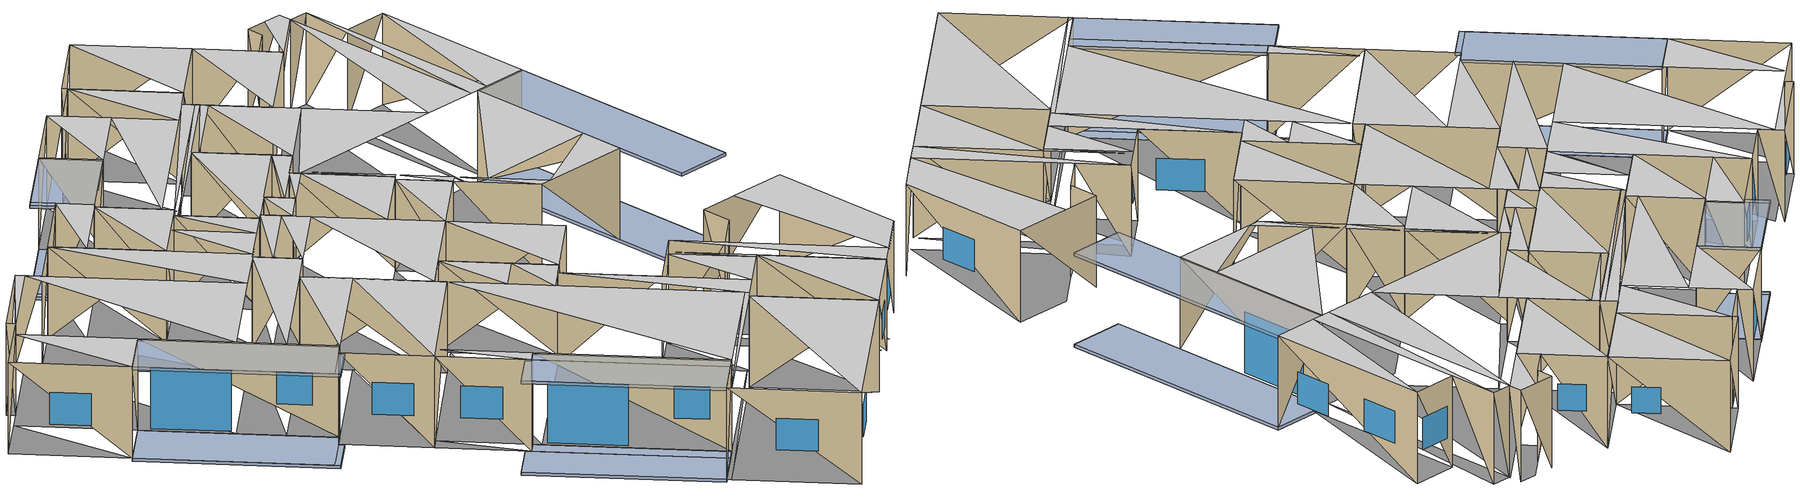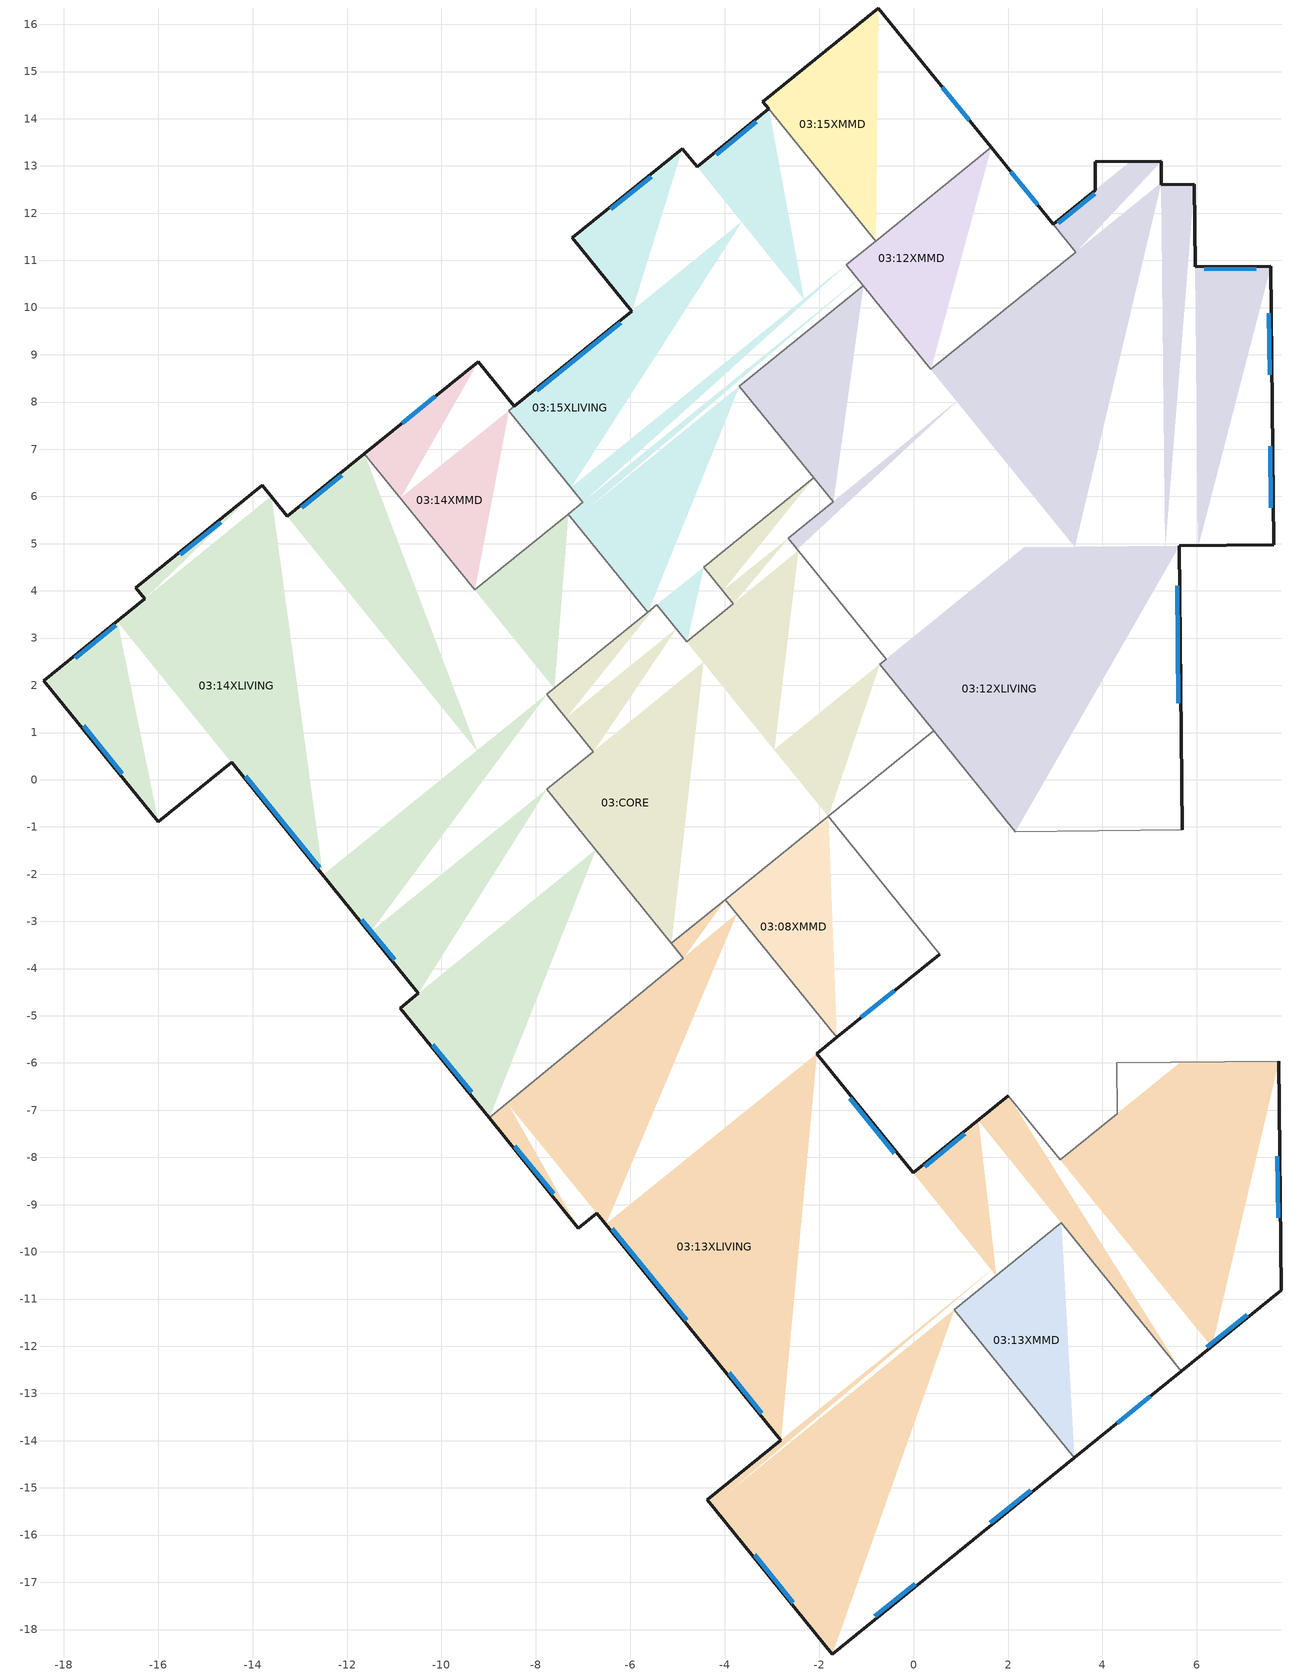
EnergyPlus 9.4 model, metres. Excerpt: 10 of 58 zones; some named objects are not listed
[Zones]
03:15XLIVING
 floor to 02:11XLIVING (_IntFloor_Reversed_Rev): -4.81,2.93 -5.44,3.7 -4.45,4.51 z9.45; -5.63,3.55 -7.21,5.49 -3.69,8.34 z9.45; -7.01,5.88 -7.26,6.19 -1.43,10.91 z9.45; -7.21,5.49 -7.32,5.62 -1.18,10.6 z9.45; -2.32,10.18 -4.59,12.98 -3.07,14.21 z9.45; -5.98,9.93 -7.23,11.48 -4.9,13.37 z9.45; -7.26,6.19 -8.58,7.82 -3.64,11.82 z9.45
 wall outside (_ExtWall 119 22cm): -4.59,12.98,9.45 -4.59,12.98,12.6 -3.07,14.21,12.6; -4.9,13.37,9.45 -4.9,13.37,12.6 -4.59,12.98,12.6; -7.23,11.48,9.45 -7.23,11.48,12.6 -4.9,13.37,12.6; -5.98,9.93,9.45 -5.98,9.93,12.6 -7.23,11.48,12.6; -8.46,7.91,9.45 -8.46,7.91,12.6 -5.98,9.93,12.6
 wall to 03:CORE (_Core_401 3 cm): -2.12,6.39,9.45 -2.12,6.39,12.6 -4.45,4.51,12.6; -5.44,3.7,9.45 -5.44,3.7,12.6 -5.63,3.55,12.6; -4.81,2.93,9.45 -4.81,2.93,12.6 -5.44,3.7,12.6; -3.82,3.73,9.45 -3.82,3.73,12.6 -4.81,2.93,12.6; -4.45,4.51,9.45 -4.45,4.51,12.6 -3.82,3.73,12.6
 wall to 03:12XLIVING (_IntPartition): -3.69,8.34,9.45 -3.69,8.34,12.6 -2.12,6.39,12.6; -1.07,10.46,9.45 -1.07,10.46,12.6 -3.69,8.34,12.6
 wall to 03:12XMMD (_IntPartition): -1.43,10.91,9.45 -1.43,10.91,12.6 -1.07,10.46,12.6; -0.81,11.41,9.45 -0.81,11.41,12.6 -1.43,10.91,12.6
 wall to 03:15XMMD (_IntPartition): -3.07,14.21,9.45 -3.07,14.21,12.6 -0.81,11.41,12.6
 wall to 03:14XMMD (_IntPartition): -8.58,7.82,9.45 -8.58,7.82,12.6 -8.46,7.91,12.6; -7.01,5.88,9.45 -7.01,5.88,12.6 -8.58,7.82,12.6; -7.32,5.62,9.45 -7.32,5.62,12.6 -7.01,5.88,12.6
 wall to 03:14XLIVING (_IntPartition): -5.63,3.55,9.45 -5.63,3.55,12.6 -7.32,5.62,12.6
 window (_5-6-6 - 1002): -3.33,13.93 -4.19,13.24 / -5.56,12.78 -6.41,12.08 z10.5:11.6
 window (_6-10-8 - 1001): -6.2,9.68 -7.98,8.24 z9.5:11.6
 ceiling to 04:20XLIVING (_IntFloor_Reversed): -4.81,2.93 -3.82,3.73 -4.45,4.51 z12.6; -5.63,3.55 -2.12,6.39 -3.69,8.34 z12.6; -7.01,5.88 -1.18,10.6 -1.43,10.91 z12.6; -7.21,5.49 -1.07,10.46 -1.18,10.6 z12.6; -2.32,10.18 -0.81,11.41 -3.07,14.21 z12.6; -5.98,9.93 -3.64,11.82 -4.9,13.37 z12.6; -7.26,6.19 -2.32,10.18 -3.64,11.82 z12.6
03:CORE
 floor to 02:CORE (_IntFloor_Reversed_Rev): -3.82,3.73 -4.04,4 -2.66,5.12 z9.45; -1.81,-0.78 -2.95,0.63 -0.72,2.44 z9.45; -2.95,0.63 -4.81,2.93 -2.44,4.85 z9.45; -6.78,0.6 -7.36,1.31 -5.03,3.2 z9.45; -5.13,-3.47 -7.77,-0.21 -4.45,2.48 z9.45; -4.04,4 -4.45,4.51 -2.12,6.39 z9.45; -7.36,1.31 -7.77,1.81 -5.44,3.7 z9.45
 wall to 02:08XLIVING (_Core_401 3 cm_Rev): 0.42,1.03,9.45 0.42,1.03,12.6 -1.81,-0.78,12.6
 wall to 03:12XLIVING (_Core_401 3 cm_Rev): -0.72,2.44,9.45 -0.72,2.44,12.6 0.42,1.03,12.6; -0.58,2.55,9.45 -0.58,2.55,12.6 -0.72,2.44,12.6; -2.66,5.12,9.45 -2.66,5.12,12.6 -0.58,2.55,12.6; -1.71,5.89,9.45 -1.71,5.89,12.6 -2.66,5.12,12.6; -2.12,6.39,9.45 -2.12,6.39,12.6 -1.71,5.89,12.6
 wall to 03:14XLIVING (_Core_401 3 cm_Rev): -7.77,1.81,9.45 -7.77,1.81,12.6 -5.63,3.55,12.6; -6.78,0.6,9.45 -6.78,0.6,12.6 -7.77,1.81,12.6; -7.77,-0.21,9.45 -7.77,-0.21,12.6 -6.78,0.6,12.6; -5.13,-3.47,9.45 -5.13,-3.47,12.6 -7.77,-0.21,12.6
 wall to 03:13XLIVING (_Core_401 3 cm_Rev): -3.99,-2.54,9.45 -3.99,-2.54,12.6 -5.13,-3.47,12.6
 wall to 03:08XMMD (_Core_401 3 cm_Rev): -1.81,-0.78,9.45 -1.81,-0.78,12.6 -3.99,-2.54,12.6
 ceiling to 04:CORE (_IntFloor_Reversed): -3.82,3.73 -2.44,4.85 -2.66,5.12 z12.6; -1.81,-0.78 0.42,1.03 -0.72,2.44 z12.6; -2.95,0.63 -0.58,2.55 -2.44,4.85 z12.6; -6.78,0.6 -4.45,2.48 -5.03,3.2 z12.6; -5.13,-3.47 -1.81,-0.78 -4.45,2.48 z12.6; -4.04,4 -1.71,5.89 -2.12,6.39 z12.6; -7.36,1.31 -5.03,3.2 -5.44,3.7 z12.6
03:13XLIVING
 floor to 02:09XLIVING (_IntFloor_Reversed_Rev): -1.73,-18.52 -4.27,-15.38 0.86,-11.23 z9.45; 1.75,-10.5 -0.01,-8.33 1.37,-7.21 z9.45; -2.82,-14 -6.52,-9.42 -2.05,-5.8 z9.45; -4.27,-15.38 -4.37,-15.25 1.65,-10.38 z9.45; -7.1,-9.5 -8.99,-7.16 -8.61,-6.85 z9.45; -4.88,-3.78 -5.13,-3.47 -3.99,-2.54 z9.45; -6.52,-9.42 -8.61,-6.85 -3.74,-2.84 z9.45; 6.31,-12.01 3.11,-8.05 5.67,-5.98 7.74,-5.96 z9.45; 5.67,-12.53 1.37,-7.21 2.01,-6.69 z9.45
 wall outside (_ExtWall 119 22cm): 7.74,-5.96,9.45 7.74,-5.96,12.6 7.79,-10.82,12.6; -0.01,-8.33,9.45 -0.01,-8.33,12.6 2.01,-6.69,12.6; -2.05,-5.8,9.45 -2.05,-5.8,12.6 -0.01,-8.33,12.6; -1.63,-5.45,9.45 -1.63,-5.45,12.6 -2.05,-5.8,12.6; -7.1,-9.5,9.45 -7.1,-9.5,12.6 -8.99,-7.16,12.6; -6.71,-9.19,9.45 -6.71,-9.19,12.6 -7.1,-9.5,12.6; -2.82,-14,9.45 -2.82,-14,12.6 -6.71,-9.19,12.6; -4.37,-15.25,9.45 -4.37,-15.25,12.6 -2.82,-14,12.6; -1.73,-18.52,9.45 -1.73,-18.52,12.6 -4.37,-15.25,12.6; 3.4,-14.37,9.45 3.4,-14.37,12.6 -1.73,-18.52,12.6; 7.79,-10.82,9.45 7.79,-10.82,12.6 5.67,-12.53,12.6
 wall to 02:08XLIVING (_IntPartition_Rev): 4.31,-5.99,9.45 4.31,-5.99,12.6 7.74,-5.96,12.6; 2.01,-6.69,9.45 2.01,-6.69,12.6 3.11,-8.05,12.6; 3.11,-8.05,9.45 3.11,-8.05,12.6 4.32,-7.08,12.6; 4.32,-7.08,9.45 4.32,-7.08,12.6 4.31,-5.99,12.6
 wall to 03:08XMMD (_IntPartition): -3.99,-2.54,9.45 -3.99,-2.54,12.6 -1.63,-5.45,12.6
 wall to 03:14XLIVING (_IntPartition): -4.88,-3.78,9.45 -4.88,-3.78,12.6 -5.13,-3.47,12.6; -8.99,-7.16,9.45 -8.99,-7.16,12.6 -4.88,-3.78,12.6
 wall to 03:13XMMD (_IntPartition): 0.86,-11.23,9.45 0.86,-11.23,12.6 3.4,-14.37,12.6; 3.13,-9.39,9.45 3.13,-9.39,12.6 0.86,-11.23,12.6; 5.67,-12.53,9.45 5.67,-12.53,12.6 3.13,-9.39,12.6
 window (_5-6-6 - 1002): 7.72,-9.28 7.71,-7.98 / -0.41,-7.91 -1.35,-6.74 / -8.44,-7.76 -7.63,-8.77 / -3.91,-12.57 -3.22,-13.42 / -3.36,-16.42 -2.55,-17.43 / -0.82,-17.72 0.03,-17.03 / 1.63,-15.74 2.48,-15.05 / 6.21,-12.03 7.07,-11.33 z10.5:11.6; 1.09,-7.5 0.23,-8.19 z10.7:11.6
 window (_6-10-8 - 1001): -6.38,-9.51 -4.81,-11.45 z9.5:11.6
 ceiling to 04:CORE (_Floor 501_2cm): -3.71,-5.22 -2.57,-4.29 -3.99,-2.54 z12.6
 ceiling to 04:17XLIVING (_IntFloor_Reversed): 3.01,-9.48 3.13,-9.39 1.37,-7.21 z12.6; 6.31,-12.01 7.79,-10.82 7.74,-5.96 5.67,-5.98 z12.6; 5.67,-12.53 6.31,-12.01 2.01,-6.69 z12.6
 ceiling to 04:18XLIVING (_IntFloor_Reversed): -1.73,-18.52 3.4,-14.37 0.86,-11.23 z12.6; 1.75,-10.5 3.01,-9.48 1.25,-7.31 z12.6; 1.03,-11.08 1.75,-10.5 -2.05,-5.8 z12.6; -2.77,-6.38 -1.63,-5.45 -2.57,-4.29 z12.6; -7.1,-9.5 -6.71,-9.19 -8.61,-6.85 z12.6; -2.82,-14 0.93,-10.96 -4.88,-3.78 z12.6; -4.27,-15.38 1.03,-11.08 0.93,-10.96 z12.6
03:12XLIVING
 floor to 02:07XLIVING (_IntFloor_Reversed_Rev): 2.15,-1.1 -0.72,2.44 2.35,4.92 5.63,4.96 z9.45; 6.03,4.96 5.97,10.86 7.57,10.88 z9.45; 5.33,4.95 5.25,12.6 5.95,12.61 z9.45; 3.44,11.18 2.96,11.77 4.6,13.1 5.24,13.1 z9.45; 3.41,4.93 0.37,8.69 5.25,12.64 z9.45; -1.71,5.89 -3.69,8.34 -1.07,10.46 z9.45; -2.46,4.88 -2.66,5.12 0.92,8.01 z9.45
 wall outside (_ExtWall 119 22cm): 5.63,4.96,9.45 5.63,4.96,12.6 5.69,-1.06,12.6; 7.63,4.98,9.45 7.63,4.98,12.6 5.63,4.96,12.6; 7.57,10.88,9.45 7.57,10.88,12.6 7.63,4.98,12.6; 5.97,10.86,9.45 5.97,10.86,12.6 7.57,10.88,12.6; 5.95,12.61,9.45 5.95,12.61,12.6 5.97,10.86,12.6; 5.25,12.6,9.45 5.25,12.6,12.6 5.95,12.61,12.6; 5.24,13.1,9.45 5.24,13.1,12.6 5.25,12.6,12.6; 3.84,13.09,9.45 3.84,13.09,12.6 5.24,13.1,12.6; 3.85,12.49,9.45 3.85,12.49,12.6 3.84,13.09,12.6; 2.96,11.77,9.45 2.96,11.77,12.6 3.85,12.49,12.6
 wall to 02:08XLIVING (_IntPartition_Rev): 5.69,-1.06,9.45 5.69,-1.06,12.6 2.15,-1.1,12.6; 2.15,-1.1,9.45 2.15,-1.1,12.6 0.42,1.03,12.6
 wall to 03:12XMMD (_IntPartition): 3.44,11.18,9.45 3.44,11.18,12.6 2.96,11.77,12.6; 0.37,8.69,9.45 0.37,8.69,12.6 3.44,11.18,12.6; -1.07,10.46,9.45 -1.07,10.46,12.6 0.37,8.69,12.6
 window (_6-10-8 - 1001): 5.61,1.62 5.58,4.11 z9.5:11.6
 window (_5-6-6 - 1002): 7.57,5.77 7.55,7.07 / 7.54,8.58 7.53,9.88 / 7.25,10.82 6.15,10.81 / 3.84,12.41 3.07,11.79 z10.5:11.6
 ceiling to 04:20XLIVING (_IntFloor_Reversed): -3.53,8.14 -0.91,10.27 -1.07,10.46 z12.6
 ceiling to 04:CORE (_Floor 501_2cm): 0.42,1.03 0.66,1.22 -0.49,2.63 z12.6
 ceiling to 04:17XLIVING (_IntFloor_Reversed): 2.53,-1.1 5.69,-1.06 5.67,0.48 z12.6; 2.15,-1.1 2.53,-1.1 0.66,1.22 z12.6
 ceiling to 04:16XLIVING (_IntFloor_Reversed): -0.58,2.55 -0.49,2.63 -2.3,4.88 z12.6; 1.33,0.39 5.67,0.48 5.63,4.96 z12.6; 6.03,4.96 7.63,4.98 7.57,10.88 z12.6; 5.33,4.95 6.03,4.96 5.95,12.61 z12.6; 3.44,11.18 5.25,12.64 5.24,13.1 4.6,13.1 z12.6; 3.41,4.93 5.33,4.95 5.25,12.64 z12.6; -1.71,5.89 0.92,8.01 -0.91,10.27 z12.6; -2.46,4.88 3.41,4.93 0.92,8.01 z12.6
03:08XMMD
 floor to 02:08XMMD (_IntFloor_Reversed_Rev): -1.63,-5.45 -3.99,-2.54 -1.81,-0.78 z9.45
 wall outside (_ExtWall 215 MMD_5.5cm): 0.55,-3.69,9.45 0.55,-3.69,12.6 -1.63,-5.45,12.6
 wall to 02:08XLIVING (_IntPartition_Rev): -1.81,-0.78,9.45 -1.81,-0.78,12.6 0.55,-3.69,12.6
 window (_4mm - 1003): -1.11,-5.03 -0.41,-4.47 z10.7:11.6
 ceiling to 04:17XMMD (_IntFloor_Reversed): -1.63,-5.45 0.55,-3.69 -1.81,-0.78 z12.6
03:14XLIVING
 floor to 02:10XLIVING (_IntFloor_Reversed_Rev): -10.49,-4.52 -11.52,-3.24 -7.77,-0.21 z9.45; -8.99,-7.16 -10.88,-4.84 -6.74,-1.49 z9.45; -11.52,-3.24 -12.51,-2.02 -7.77,1.81 z9.45; -7.61,1.94 -9.3,4.02 -7.32,5.62 z9.45; -9.25,0.62 -13.27,5.58 -11.63,6.9 z9.45; -16.29,3.83 -16.47,4.06 -13.79,6.23 z9.45; -16,-0.89 -18.42,2.1 -16.87,3.36 z9.45; -12.51,-2.02 -16.87,3.36 -13.61,6 z9.45
 wall outside (_ExtWall 119 22cm): -13.27,5.58,9.45 -13.27,5.58,12.6 -11.63,6.9,12.6; -13.79,6.23,9.45 -13.79,6.23,12.6 -13.27,5.58,12.6; -16.47,4.06,9.45 -16.47,4.06,12.6 -13.79,6.23,12.6; -16.29,3.83,9.45 -16.29,3.83,12.6 -16.47,4.06,12.6; -18.42,2.1,9.45 -18.42,2.1,12.6 -16.29,3.83,12.6; -16,-0.89,9.45 -16,-0.89,12.6 -18.42,2.1,12.6; -14.45,0.37,9.45 -14.45,0.37,12.6 -16,-0.89,12.6; -10.49,-4.52,9.45 -10.49,-4.52,12.6 -14.45,0.37,12.6; -10.88,-4.84,9.45 -10.88,-4.84,12.6 -10.49,-4.52,12.6; -8.99,-7.16,9.45 -8.99,-7.16,12.6 -10.88,-4.84,12.6
 wall to 03:14XMMD (_IntPartition): -9.3,4.02,9.45 -9.3,4.02,12.6 -7.32,5.62,12.6; -11.63,6.9,9.45 -11.63,6.9,12.6 -9.3,4.02,12.6
 window (_5-6-6 - 1002): -12.11,6.45 -12.96,5.76 / -14.67,5.46 -15.53,4.76 / -16.9,3.27 -17.75,2.58 / -17.58,1.14 -16.76,0.13 / -11.69,-2.96 -10.99,-3.82 / -10.18,-5.61 -9.36,-6.62 z10.5:11.6
 window (_6-10-8 - 1001): -14.15,0.08 -12.58,-1.86 z9.5:11.6
 ceiling to 04:20XLIVING (_IntFloor_Reversed): -6.45,2.88 -5.63,3.55 -7.32,5.62 z12.6
 ceiling to 04:19XLIVING (_IntFloor_Reversed): -10.49,-4.52 -6.74,-1.49 -7.77,-0.21 z12.6; -8.99,-7.16 -4.88,-3.78 -6.74,-1.49 z12.6; -11.52,-3.24 -6.78,0.6 -7.77,1.81 z12.6; -7.61,1.94 -6.45,2.88 -8.13,4.96 z12.6; -9.25,0.62 -7.61,1.94 -11.63,6.9 z12.6; -16.29,3.83 -13.61,6 -13.79,6.23 z12.6; -16,-0.89 -14.45,0.37 -16.87,3.36 z12.6; -12.51,-2.02 -9.25,0.62 -13.61,6 z12.6
03:13XMMD
 floor to 02:09XMMD (_IntFloor_Reversed_Rev): 3.4,-14.37 0.86,-11.23 3.13,-9.39 z9.45
 wall outside (_ExtWall 215 MMD_5.5cm): 5.67,-12.53,9.45 5.67,-12.53,12.6 3.4,-14.37,12.6
 window (_4mm - 1003): 4.31,-13.63 5.01,-13.06 z10.7:11.6
 ceiling to 04:18XMMD (_IntFloor_Reversed): 3.4,-14.37 5.67,-12.53 3.13,-9.39 z12.6
03:14XMMD
 floor to 02:10XMMD (_IntFloor_Reversed_Rev): -9.3,4.02 -10.87,5.96 -8.58,7.82 z9.45; -10.87,5.96 -11.63,6.9 -9.22,8.85 z9.45
 wall outside (_ExtWall 215 MMD_5.5cm): -9.22,8.85,9.45 -9.22,8.85,12.6 -8.46,7.91,12.6; -11.63,6.9,9.45 -11.63,6.9,12.6 -9.22,8.85,12.6
 window (_4mm - 1003): -10.13,8.12 -10.83,7.56 z10.7:11.6
 ceiling to 04:19XMMD (_IntFloor_Reversed): -9.3,4.02 -7.01,5.88 -8.58,7.82 z12.6; -10.87,5.96 -8.46,7.91 -9.22,8.85 z12.6
03:12XMMD
 floor to 02:07XMMD (_IntFloor_Reversed_Rev): 0.37,8.69 -1.43,10.91 1.64,13.39 z9.45
 wall outside (_ExtWall 215 MMD_5.5cm): 1.64,13.39,9.45 1.64,13.39,12.6 2.96,11.77,12.6
 wall to 03:15XMMD (_IntPartition): -0.81,11.41,9.45 -0.81,11.41,12.6 1.64,13.39,12.6
 window (_4mm - 1003): 2.63,12.17 2.06,12.87 z10.7:11.6
 ceiling to 04:16XMMD (_IntFloor_Reversed): 0.37,8.69 3.44,11.18 1.64,13.39 z12.6
03:15XMMD
 floor to 02:11XMMD (_IntFloor_Reversed_Rev): -0.81,11.41 -3.2,14.36 -0.75,16.35 z9.45
 wall outside (_ExtWall 215 MMD_5.5cm): -0.75,16.35,9.45 -0.75,16.35,12.6 1.64,13.39,12.6; -3.2,14.36,9.45 -3.2,14.36,12.6 -0.75,16.35,12.6; -3.07,14.21,9.45 -3.07,14.21,12.6 -3.2,14.36,12.6
 window (_4mm - 1003): 1.17,13.97 0.61,14.67 z10.7:11.6
 ceiling to 04:20XMMD (_IntFloor_Reversed): -0.81,11.41 1.64,13.39 -0.75,16.35 z12.6
shading: -16,-0.89 -11.92,-5.94 / -11.92,-5.94 -10.75,-4.99 / -10.75,-4.99 -10.88,-4.84 / -10.88,-4.84 -10.49,-4.52 / -10.49,-4.52 -14.45,0.37 / -14.45,0.37 -16,-0.89 / -7.1,-9.5 -7.23,-9.34 / -7.23,-9.34 -8.39,-10.29 / -8.39,-10.29 -4.37,-15.25 / -4.37,-15.25 -2.82,-14 / -2.82,-14 -6.71,-9.19 / -6.71,-9.19 -7.1,-9.5 / 7.71,-3.67 7.63,4.98 / 7.63,4.98 5.63,4.96 / 5.63,4.96 5.71,-3.69 / 5.71,-3.69 7.71,-3.67 / -7.23,11.48 -9.88,9.34 / -9.88,9.34 -9.38,8.73 / -9.38,8.73 -9.22,8.85 / -9.22,8.85 -8.46,7.91 / -8.46,7.91 -5.98,9.93 / -5.98,9.93 -7.23,11.48 z9.35:9.45; -7.23,11.48 -9.88,9.34 / -9.88,9.34 -9.38,8.73 / -9.38,8.73 -9.22,8.85 / -9.22,8.85 -8.46,7.91 / -8.46,7.91 -5.98,9.93 / -5.98,9.93 -7.23,11.48 / -16,-0.89 -11.92,-5.94 / -11.92,-5.94 -10.75,-4.99 / -10.75,-4.99 -10.88,-4.84 / -10.88,-4.84 -10.49,-4.52 / -10.49,-4.52 -14.45,0.37 / -14.45,0.37 -16,-0.89 / -7.1,-9.5 -7.23,-9.34 / -7.23,-9.34 -8.39,-10.29 / -8.39,-10.29 -4.37,-15.25 / -4.37,-15.25 -2.82,-14 / -2.82,-14 -6.71,-9.19 / -6.71,-9.19 -7.1,-9.5 / 7.71,-3.67 7.63,4.98 / 7.63,4.98 5.63,4.96 / 5.63,4.96 5.71,-3.69 / 5.71,-3.69 7.71,-3.67 z12.5:12.6; -10.88,-4.84 -14.83,0.05 -14.45,0.37 -10.49,-4.52 z9.35; -11.92,-5.94 -16,-0.89 -14.83,0.05 -10.75,-4.99 z9.35; -12.04,-5.78 -11.92,-5.94 -10.75,-4.99 -10.88,-4.84 z9.45; -16,-0.89 -12.04,-5.78 -10.49,-4.52 -14.45,0.37 z9.45; -8.27,-10.44 -8.39,-10.29 -7.23,-9.34 -7.1,-9.5 z9.35; -4.37,-15.25 -8.27,-10.44 -6.71,-9.19 -2.82,-14 z9.35; -7.1,-9.5 -3.2,-14.31 -2.82,-14 -6.71,-9.19 z9.45; -8.39,-10.29 -4.37,-15.25 -3.2,-14.31 -7.23,-9.34 z9.45; 5.63,4.96 5.71,-3.69 7.71,-3.67 7.63,4.98 z9.45; 5.71,-3.69 5.63,4.96 7.63,4.98 7.71,-3.67 z9.35; -8.46,7.91 -9.22,8.85 -6.74,10.87 -5.98,9.93 z9.35; -9.38,8.73 -9.88,9.34 -7.23,11.48 -6.74,10.87 z9.35; -9.88,9.34 -9.38,8.73 -9.22,8.85 -9.72,9.47 z9.45; -9.72,9.47 -8.46,7.91 -5.98,9.93 -7.23,11.48 z9.45; -8.46,7.91 -9.22,8.85 -6.74,10.87 -5.98,9.93 z12.5; -9.38,8.73 -9.88,9.34 -7.23,11.48 -6.74,10.87 z12.5; -9.88,9.34 -9.38,8.73 -9.22,8.85 -9.72,9.47 z12.6; -9.72,9.47 -8.46,7.91 -5.98,9.93 -7.23,11.48 z12.6; -10.88,-4.84 -14.83,0.05 -14.45,0.37 -10.49,-4.52 z12.5; -11.92,-5.94 -16,-0.89 -14.83,0.05 -10.75,-4.99 z12.5; -12.04,-5.78 -11.92,-5.94 -10.75,-4.99 -10.88,-4.84 z12.6; -16,-0.89 -12.04,-5.78 -10.49,-4.52 -14.45,0.37 z12.6; -8.27,-10.44 -8.39,-10.29 -7.23,-9.34 -7.1,-9.5 z12.5; -4.37,-15.25 -8.27,-10.44 -6.71,-9.19 -2.82,-14 z12.5; -7.1,-9.5 -3.2,-14.31 -2.82,-14 -6.71,-9.19 z12.6; -8.39,-10.29 -4.37,-15.25 -3.2,-14.31 -7.23,-9.34 z12.6; 5.63,4.96 5.71,-3.69 7.71,-3.67 7.63,4.98 z12.6; 5.71,-3.69 5.63,4.96 7.63,4.98 7.71,-3.67 z12.5
[Building]
HaAtsmon 25: North Axis {deg}=0; Terrain=City; Loads Convergence Tolerance Value {W}=0.04; Temperature Convergence Tolerance Value {deltaC}=0.4; Solar Distribution=FullExterior; Maximum Number of Warmup Days=25; Minimum Number of Warmup Days=6
[Site:Location]
1 (01-01:31-12)  (01-01:31-12): Latitude {deg}=32; Longitude {deg}=34.9; Time Zone {hr}=2; Elevation {m}=49
[Site:GroundTemperature:BuildingSurface]
18, 18, 18, 18, 18, 18, 18, 18, 18, 18, 18, 18
[Site:GroundTemperature:FCfactorMethod]
January Ground Temperature {C}=15.26; February Ground Temperature {C}=16.44; March Ground Temperature {C}=18.73; April Ground Temperature {C}=20.9; May Ground Temperature {C}=25; June Ground Temperature {C}=27.17; July Ground Temperature {C}=27.76; August Ground Temperature {C}=26.66; September Ground Temperature {C}=24.13; October Ground Temperature {C}=20.98; November Ground Temperature {C}=17.87; December Ground Temperature {C}=15.82
[Site:GroundTemperature:Shallow]
18, 18, 18, 18, 18, 18, 18, 18, 18, 18, 18, 18
[Site:GroundTemperature:Deep]
18, 18, 18, 18, 18, 18, 18, 18, 18, 18, 18, 18
[Site:GroundReflectance]
0.2, 0.2, 0.2, 0.2, 0.2, 0.2, 0.2, 0.2, 0.2, 0.2, 0.2, 0.2
[Site:GroundReflectance:SnowModifier]
2, 2
[Material] Thermal Absorptance=0.9; Solar Absorptance=0.4; Visible Absorptance=0.4
Name | Roughness | Thickness {m} | Conductivity {W/m-K} | Density {kg/m3} | Specific Heat {J/kg-K}
_1045_IntTiah_Cement Lime Plaster_2.1_.015 | Smooth | 0.015 | 0.8 | 1600 | 1000
_1045_RegularConcrete_1.1.1_.2 | MediumRough | 0.2 | 2 | 2400 | 1000
_1045 Expanded Polystyrene EPS 30_14.1_.02 | Rough | 0.02 | 0.035 | 30 | 1300
_1045 Sand and gravel_10.1_.06 | Rough | 0.06 | 2 | 1950 | 1045
_1045_Cemented Plaster_2.2_.02 | Rough | 0.02 | 1 | 1800 | 1000
_1045 Ceramic porcelain_12.1_.01 | Smooth | 0.01 | 1.3 | 2300 | 840
_1045 Ceramic porcelain_12.1_.02 | Smooth | 0.02 | 1.3 | 2300 | 840
_1045 Sand and gravel_10.1_.08 | Rough | 0.08 | 2 | 1950 | 1045
_1045_IntTiah_Cement Lime Plaster_2.1_.02 | Smooth | 0.02 | 0.8 | 1600 | 1000
_1045 Thermal Plaster 200_2_.03 | Smooth | 0.03 | 0.072 | 200 | 800
_Block Pumice 22sm_.22 | MediumRough | 0.22 | 0.195 | 795 | 970
_1045 Plaster_.01 | Smooth | 0.01 | 0.8 | 1800 | 860
_1045 Light Concrete Cement Regular Aggregates 2000_1.2.2.1_.1 | MediumRough | 0.1 | 1.3 | 2000 | 1000
_1045_RegularConcrete_1.1.1_.3 | MediumRough | 0.3 | 2 | 2400 | 1000
_1045 Thermal Plaster 400_.055 | Smooth | 0.055 | 0.121 | 400 | 860
[WindowMaterial:SimpleGlazingSystem]
Name | U-Factor {W/m2-K} | Solar Heat Gain Coefficient | Visible Transmittance
Simple _6-10-8 - 1001 | 2.763 | 0.705 | 0.789
Simple _5-6-6 - 1002 | 3.122 | 0.714 | 0.79
Simple _4mm - 1003 | 5.871 | 0.847 | 0.892
[WindowMaterial:Shade]
30003: Solar Transmittance=0.15; Solar Reflectance=0.6; Visible Transmittance=0.15; Visible Reflectance=0.6; Infrared Hemispherical Emissivity=0.9; Infrared Transmittance=0.05; Thickness {m}=0.001; Conductivity {W/m-K}=160; Shade to Glass Distance {m}=0.1; Top Opening Multiplier=0; Bottom Opening Multiplier=0; Left-Side Opening Multiplier=0; Right-Side Opening Multiplier=0; Airflow Permeability=0
[Construction]
_Floor 501_2cm: _1045_IntTiah_Cement Lime Plaster_2.1_.015, _1045_RegularConcrete_1.1.1_.2, _1045 Expanded Polystyrene EPS 30_14.1_.02, _1045 Sand and gravel_10.1_.06, _1045_Cemented Plaster_2.2_.02, _1045 Ceramic porcelain_12.1_.01
_IntFloor_Reversed: _1045 Ceramic porcelain_12.1_.02, _1045_Cemented Plaster_2.2_.02, _1045 Sand and gravel_10.1_.08, _1045_RegularConcrete_1.1.1_.2, _1045_IntTiah_Cement Lime Plaster_2.1_.02
_IntFloor_Reversed_Rev: _1045_IntTiah_Cement Lime Plaster_2.1_.02, _1045_RegularConcrete_1.1.1_.2, _1045 Sand and gravel_10.1_.08, _1045_Cemented Plaster_2.2_.02, _1045 Ceramic porcelain_12.1_.02
_Core_401 3 cm: _1045_RegularConcrete_1.1.1_.2, _1045 Thermal Plaster 200_2_.03
_Core_401 3 cm_Rev: _1045 Thermal Plaster 200_2_.03, _1045_RegularConcrete_1.1.1_.2
_ExtWall 119 22cm: _Block Pumice 22sm_.22, _1045 Plaster_.01
_IntPartition; _IntPartition_Rev: _1045_IntTiah_Cement Lime Plaster_2.1_.015, _1045 Light Concrete Cement Regular Aggregates 2000_1.2.2.1_.1, _1045_IntTiah_Cement Lime Plaster_2.1_.015
_ExtWall 215 MMD_5.5cm: _1045_RegularConcrete_1.1.1_.3, _1045 Thermal Plaster 400_.055
_6-10-8 - 1001: Simple _6-10-8 - 1001
_6-10-8 - 2001: 30003, Simple _6-10-8 - 1001
_5-6-6 - 1002: Simple _5-6-6 - 1002
_5-6-6 - 2002: 30003, Simple _5-6-6 - 1002
_4mm - 1003: Simple _4mm - 1003
[Zone] Type=1; Multiplier=1; Zone Inside Convection Algorithm=TARP
Name | Volume {m3} | Floor Area {m2} | Part of Total Floor Area
03:15XLIVING | 136.4733 | 43.3249 | Yes
03:CORE | 124.2081 | 39.4311 | No
03:13XLIVING | 360.4829 | 114.439 | Yes
03:08XMMD | 33.075 | 10.5 | Yes
03:14XLIVING | 287.8623 | 91.3849 | Yes
03:13XMMD | 37.1599 | 11.7968 | Yes
03:12XLIVING | 299.263 | 95.0041 | Yes
03:14XMMD | 35.0465 | 11.1259 | Yes
03:12XMMD | 35.4674 | 11.2595 | Yes
03:15XMMD | 37.7055 | 11.97 | Yes
[WindowShadingControl] Shading Type=ExteriorShade; Shading Control Type=OnIfScheduleAllows; Schedule=0_(2023) Baseline Residential Shading Schedule - Zones A/B; Shading Control Is Scheduled=Yes; Glare Control Is Active=No; Type of Slat Angle Control for Blinds=FixedSlatAngle; Setpoint 2 {W/m2, deg C or cd/m2}=0; Multiple Surface Control Type=Group
Name | Zone | Construction with Shading | Fenestration Surface 1 | Fenestration Surface 2 | Fenestration Surface 3 | Fenestration Surface 4 | Fenestration Surface 5 | Fenestration Surface 6 | Fenestration Surface 7 | Fenestration Surface 8 | Fenestration Surface 9
121001 | 03:15XLIVING | _6-10-8 - 2001 | 03:15XLIVING_Wall_12_0_0_0_0_0_Win
131001 | 03:13XLIVING | _6-10-8 - 2001 | 03:13XLIVING_Wall_16_0_0_1_0_0_Win
141001 | 03:14XLIVING | _6-10-8 - 2001 | 03:14XLIVING_Wall_13_0_0_1_0_0_Win
151001 | 03:12XLIVING | _6-10-8 - 2001 | 03:12XLIVING_Wall_3_0_0_0_0_0_Win
121002 | 03:15XLIVING | _5-6-6 - 2002 | 03:15XLIVING_Wall_8_0_0_0_0_0_Win | 03:15XLIVING_Wall_10_0_0_0_0_0_Win
131002 | 03:13XLIVING | _5-6-6 - 2002 | 03:13XLIVING_Wall_2_0_0_0_0_0_Win | 03:13XLIVING_Wall_7_0_0_0_0_0_Win | 03:13XLIVING_Wall_8_0_0_0_0_0_Win | 03:13XLIVING_Wall_14_0_0_0_0_0_Win | 03:13XLIVING_Wall_16_0_0_0_0_1_Win | 03:13XLIVING_Wall_18_0_0_0_0_0_Win | 03:13XLIVING_Wall_19_0_0_0_0_1_Win | 03:13XLIVING_Wall_19_0_0_1_0_0_Win | 03:13XLIVING_Wall_23_0_0_0_0_0_Win
141002 | 03:14XLIVING | _5-6-6 - 2002 | 03:14XLIVING_Wall_6_0_0_0_0_0_Win | 03:14XLIVING_Wall_8_0_0_0_0_0_Win | 03:14XLIVING_Wall_10_0_0_0_0_0_Win | 03:14XLIVING_Wall_11_0_0_0_0_0_Win | 03:14XLIVING_Wall_13_0_0_0_0_1_Win | 03:14XLIVING_Wall_15_0_0_0_0_0_Win
151002 | 03:12XLIVING | _5-6-6 - 2002 | 03:12XLIVING_Wall_5_0_0_0_0_1_Win | 03:12XLIVING_Wall_5_0_0_1_0_0_Win | 03:12XLIVING_Wall_6_0_0_0_0_0_Win | 03:12XLIVING_Wall_12_0_0_0_0_0_Win
[People] Number of People Schedule=0_Baseline Residential Occupancy Schedule; Number of People Calculation Method=People/Area; Fraction Radiant=0.3; Sensible Heat Fraction=AutoCalculate; Carbon Dioxide Generation Rate {m3/s-W}=3.82e-08; Enable ASHRAE 55 Comfort Warnings=No; Mean Radiant Temperature Calculation Type=ZoneAveraged; Work Efficiency Schedule=Work efficiency; Clothing Insulation Calculation Method=ClothingInsulationSchedule; Air Velocity Schedule=Default Air Velocity for Comfort Calculations
Name | Zone or ZoneList or Space or SpaceList | People per Floor Area {person/m2} | Activity Level Schedule | Clothing Insulation Schedule
People 03:15XLIVING | 03:15XLIVING | 0.04 | Activity Schedule 19465 | Clothing Schedule 19465
People 03:13XLIVING | 03:13XLIVING | 0.06 | Activity Schedule 19525 | Clothing Schedule 19525
People 03:08XMMD | 03:08XMMD | 0.04 | Activity Schedule 19550 | Clothing Schedule 19550
People 03:14XLIVING | 03:14XLIVING | 0.05 | Activity Schedule 19557 | Clothing Schedule 19557
People 03:13XMMD | 03:13XMMD | 0.06 | Activity Schedule 19579 | Clothing Schedule 19579
People 03:12XLIVING | 03:12XLIVING | 0.05 | Activity Schedule 19586 | Clothing Schedule 19586
People 03:14XMMD | 03:14XMMD | 0.05 | Activity Schedule 19611 | Clothing Schedule 19611
People 03:12XMMD | 03:12XMMD | 0.05 | Activity Schedule 19621 | Clothing Schedule 19621
People 03:15XMMD | 03:15XMMD | 0.04 | Activity Schedule 19631 | Clothing Schedule 19631
[Lights] Schedule=0_Baseline Residential Lighting Schedule; Design Level Calculation Method=Watts/Area; Watts per Zone Floor Area {W/m2}=2; Return Air Fraction=0; Fraction Radiant=0.28; Fraction Visible=0.22; Fraction Replaceable=1
Name | Zone or ZoneList or Space or SpaceList
03:15XLIVING General lighting | 03:15XLIVING
03:13XLIVING General lighting | 03:13XLIVING
03:08XMMD General lighting | 03:08XMMD
03:14XLIVING General lighting | 03:14XLIVING
03:13XMMD General lighting | 03:13XMMD
03:12XLIVING General lighting | 03:12XLIVING
03:14XMMD General lighting | 03:14XMMD
03:12XMMD General lighting | 03:12XMMD
03:15XMMD General lighting | 03:15XMMD
[OtherEquipment] Fuel Type=Electricity; Schedule=0_(2023) Baseline Residential Equipment Schedule; Design Level Calculation Method=Watts/Area; Power per Zone Floor Area {W/m2}=9; Fraction Latent=0; Fraction Radiant=0.2; Fraction Lost=0; Carbon Dioxide Generation Rate {m3/s-W}=0
Name | Zone or ZoneList or Space or SpaceList
03:15XLIVING Miscellaneous gain | 03:15XLIVING
03:13XLIVING Miscellaneous gain | 03:13XLIVING
03:08XMMD Miscellaneous gain | 03:08XMMD
03:14XLIVING Miscellaneous gain | 03:14XLIVING
03:13XMMD Miscellaneous gain | 03:13XMMD
03:12XLIVING Miscellaneous gain | 03:12XLIVING
03:14XMMD Miscellaneous gain | 03:14XMMD
03:12XMMD Miscellaneous gain | 03:12XMMD
03:15XMMD Miscellaneous gain | 03:15XMMD
[ZoneInfiltration:DesignFlowRate] Schedule=On 24/7; Design Flow Rate Calculation Method=Flow/zone; Constant Term Coefficient=1; Temperature Term Coefficient=0; Velocity Term Coefficient=0; Velocity Squared Term Coefficient=0
Name | Zone or ZoneList or Space or SpaceList | Design Flow Rate {m3/s}
03:15XLIVING Infiltration | 03:15XLIVING | 0.026536
03:CORE Infiltration | 03:CORE | 0.024152
03:13XLIVING Infiltration | 03:13XLIVING | 0.070094
03:08XMMD Infiltration | 03:08XMMD | 0.006431
03:14XLIVING Infiltration | 03:14XLIVING | 0.055973
03:13XMMD Infiltration | 03:13XMMD | 0.007226
03:12XLIVING Infiltration | 03:12XLIVING | 0.05819
03:14XMMD Infiltration | 03:14XMMD | 0.006815
03:12XMMD Infiltration | 03:12XMMD | 0.006896
03:15XMMD Infiltration | 03:15XMMD | 0.007332
[ZoneControl:Thermostat] Control Type Schedule=Zone Control Type Sched
Name | Zone or ZoneList | Control 1
03:15XLIVING Thermostat | 03:15XLIVING | Dual Setpoint - Zone 03:15XLIVING
03:13XLIVING Thermostat | 03:13XLIVING | Dual Setpoint - Zone 03:13XLIVING
03:08XMMD Thermostat | 03:08XMMD | Dual Setpoint - Zone 03:08XMMD
03:14XLIVING Thermostat | 03:14XLIVING | Dual Setpoint - Zone 03:14XLIVING
03:13XMMD Thermostat | 03:13XMMD | Dual Setpoint - Zone 03:13XMMD
03:12XLIVING Thermostat | 03:12XLIVING | Dual Setpoint - Zone 03:12XLIVING
03:14XMMD Thermostat | 03:14XMMD | Dual Setpoint - Zone 03:14XMMD
03:12XMMD Thermostat | 03:12XMMD | Dual Setpoint - Zone 03:12XMMD
03:15XMMD Thermostat | 03:15XMMD | Dual Setpoint - Zone 03:15XMMD
[ThermostatSetpoint:DualSetpoint]
Name | Heating Setpoint Temperature Schedule | Cooling Setpoint Temperature Schedule
Dual Setpoint - Zone 03:15XLIVING | 03:15XLIVING Heating Setpoint Schedule | 03:15XLIVING Cooling SP Sch
Dual Setpoint - Zone 03:13XLIVING | 03:13XLIVING Heating Setpoint Schedule | 03:13XLIVING Cooling SP Sch
Dual Setpoint - Zone 03:08XMMD | 03:08XMMD Heating Setpoint Schedule | 03:08XMMD Cooling SP Sch
Dual Setpoint - Zone 03:14XLIVING | 03:14XLIVING Heating Setpoint Schedule | 03:14XLIVING Cooling SP Sch
Dual Setpoint - Zone 03:13XMMD | 03:13XMMD Heating Setpoint Schedule | 03:13XMMD Cooling SP Sch
Dual Setpoint - Zone 03:12XLIVING | 03:12XLIVING Heating Setpoint Schedule | 03:12XLIVING Cooling SP Sch
Dual Setpoint - Zone 03:14XMMD | 03:14XMMD Heating Setpoint Schedule | 03:14XMMD Cooling SP Sch
Dual Setpoint - Zone 03:12XMMD | 03:12XMMD Heating Setpoint Schedule | 03:12XMMD Cooling SP Sch
Dual Setpoint - Zone 03:15XMMD | 03:15XMMD Heating Setpoint Schedule | 03:15XMMD Cooling SP Sch
[Zone equipment]
03:15XLIVING: 03:15XLIVING Ideal Loads Air
03:13XLIVING: 03:13XLIVING Ideal Loads Air
03:08XMMD: 03:08XMMD Ideal Loads Air
03:14XLIVING: 03:14XLIVING Ideal Loads Air
03:13XMMD: 03:13XMMD Ideal Loads Air
03:12XLIVING: 03:12XLIVING Ideal Loads Air
03:14XMMD: 03:14XMMD Ideal Loads Air
03:12XMMD: 03:12XMMD Ideal Loads Air
03:15XMMD: 03:15XMMD Ideal Loads Air
[Schedule:Day:Hourly]
Summer Control Type Day Sch; Winter Control Type Day Sch: 4, 4, 4, 4, 4, 4, 4, 4, 4, 4, 4, 4, 4, 4, 4, 4, 4, 4, 4, 4, 4, 4, 4, 4
[Schedule:Week:Daily]
Summer Control Type Week Sch: Summer Control Type Day Sch, Summer Control Type Day Sch, Summer Control Type Day Sch, Summer Control Type Day Sch, Summer Control Type Day Sch, Summer Control Type Day Sch, Summer Control Type Day Sch, Summer Control Type Day Sch, Summer Control Type Day Sch, Summer Control Type Day Sch, Summer Control Type Day Sch, Summer Control Type Day Sch
Winter Control Type Week Sch: Winter Control Type Day Sch, Winter Control Type Day Sch, Winter Control Type Day Sch, Winter Control Type Day Sch, Winter Control Type Day Sch, Winter Control Type Day Sch, Winter Control Type Day Sch, Winter Control Type Day Sch, Winter Control Type Day Sch, Winter Control Type Day Sch, Winter Control Type Day Sch, Winter Control Type Day Sch
[Schedule:Year]
Zone Control Type Sched: Winter Control Type Week Sch, 1, 1, 3, 31, Summer Control Type Week Sch, 4, 1, 9, 30, Winter Control Type Week Sch, 10, 1, 12, 31
[Schedule:Compact]
On; On 24/7: Through: 12/31, For: AllDays, Until: 24:00, 1
Work efficiency: Through: 12/31, For: AllDays, Until: 24:00, 0
Default Air Velocity for Comfort Calculations: Through: 12/31, For: AllDays, Until: 24:00, 0.137
0_Baseline Residential Lighting Schedule: Through: 31 Dec, For: AllDays, Until: 17:00, 0, Until: 24:00, 1
0_Baseline Residential Occupancy Schedule: Through: 31 Dec, For: Alldays, Until: 08:00, 0.64, Until: 16:00, 0, Until: 24:00, 1
0_(2023) Baseline Residential Equipment Schedule: Through: 31 Dec, For: AllDays, Until: 16:00, 0.11111, Until: 24:00, 1
0_(2023) Baseline Residential Shading Schedule - Zones A/B: Through: 31 Mar, For: Alldays, Until: 06:00, 1, Until: 18:00, 0, Until: 24:00, 1, Through: 30 Nov, For: Alldays, Until: 06:00, 0, Until: 18:00, 1, Until: 24:00, 0, Through: 31 Dec, For: Alldays, Until: 06:00, 1, Until: 18:00, 0, Until: 24:00, 1
Activity Schedule 19465; Activity Schedule 19525; Activity Schedule 19550; Activity Schedule 19557; Activity Schedule 19579; Activity Schedule 19586; Activity Schedule 19611; Activity Schedule 19621; Activity Schedule 19631: Through: 12/31, For: AllDays, Until: 24:00, 125
Clothing Schedule 19465; Clothing Schedule 19525; Clothing Schedule 19550; Clothing Schedule 19557; Clothing Schedule 19579; Clothing Schedule 19586; Clothing Schedule 19611; Clothing Schedule 19621; Clothing Schedule 19631: Through: 4/1, For: AllDays, Until: 24:00, 1, Through: 9/30, For: AllDays, Until: 24:00, .5, Through: 12/31, For: AllDays, Until: 24:00, 1
03:15XLIVING Heating Setpoint Schedule; 03:13XLIVING Heating Setpoint Schedule; 03:08XMMD Heating Setpoint Schedule; 03:14XLIVING Heating Setpoint Schedule; 03:13XMMD Heating Setpoint Schedule; 03:12XLIVING Heating Setpoint Schedule; 03:14XMMD Heating Setpoint Schedule; 03:12XMMD Heating Setpoint Schedule; 03:15XMMD Heating Setpoint Schedule: Through: 31 March, For: AllDays, Until: 24:00, 20, Through: 30 November, For: AllDays, Until: 24:00, -50, Through: 31 December, For: AllDays, Until: 24:00, 20
03:15XLIVING Cooling SP Sch; 03:13XLIVING Cooling SP Sch; 03:08XMMD Cooling SP Sch; 03:14XLIVING Cooling SP Sch; 03:13XMMD Cooling SP Sch; 03:12XLIVING Cooling SP Sch; 03:14XMMD Cooling SP Sch; 03:12XMMD Cooling SP Sch; 03:15XMMD Cooling SP Sch: Through: 31 March, For: AllDays, Until: 24:00, 100, Through: 30 November, For: AllDays, Until: 24:00, 24, Through: 31 December, For: AllDays, Until: 24:00, 100
